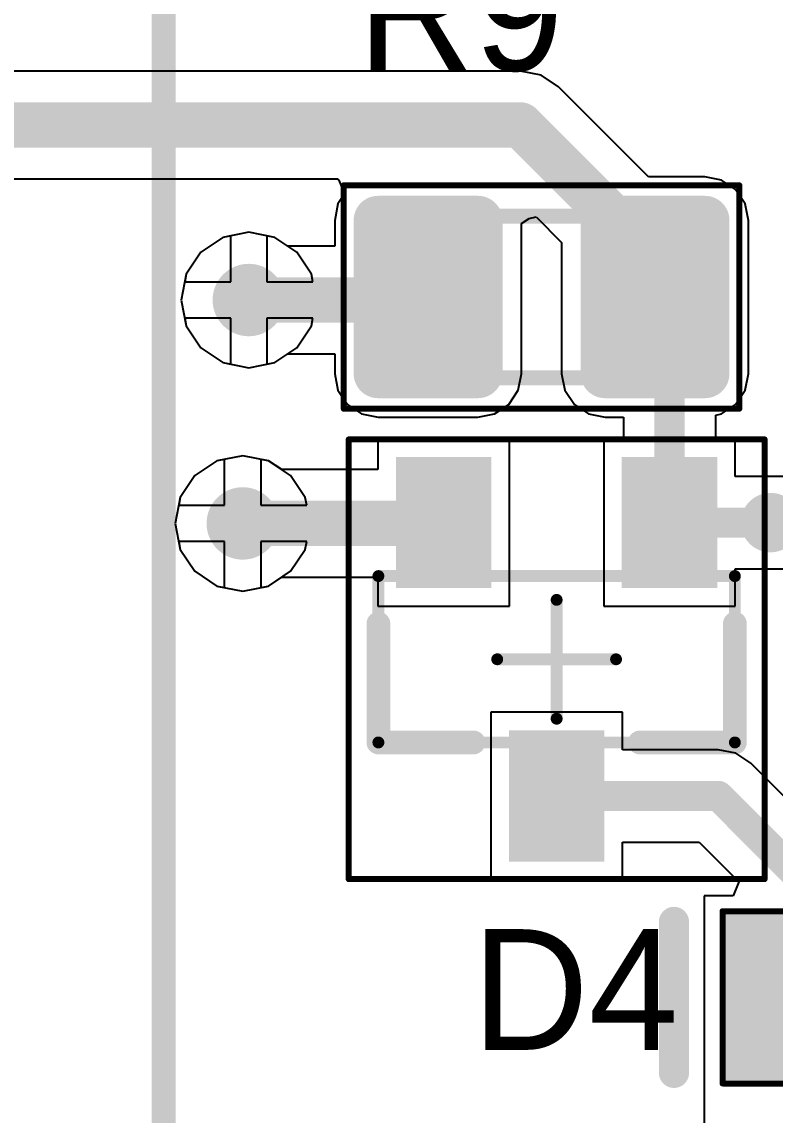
# Model space of a CAD drawing. Header units: millimetres. Extents: x 0 to 3.1, y 0 to 2.57.
# Drawn here: x 0.7738 to 1.0234, y 1.2864 to 1.6485 of the extents above; entities that cross this region are included whole.
import ezdxf

# ---------------------------------------------------------------- set-up
doc = ezdxf.new("R2010")
doc.units = ezdxf.units.MM
doc.header["$MEASUREMENT"] = 0
for name, color, linetype in [('BottomLayer', 5, 'Continuous'), ('Mechanical13', 56, 'Continuous'), ('Mechanical15', 56, 'Continuous'), ('Mechanical4', 56, 'Continuous'), ('MultiLayer', 9, 'Continuous'), ('TopLayer', 1, 'Continuous'), ('TopOverlay', 2, 'Continuous'), ('TopPaste', 8, 'Continuous'), ('TopSolder', 216, 'Continuous'), ('ViaHoleLayer', 16, 'Continuous')]:
    doc.layers.add(name, color=color, linetype=linetype)

# ---------------------------------------------------------------- blocks, each defined once
blk = doc.blocks.new('RESC2012X60N_8')
at = {"layer": 'Mechanical15', "const_width": 0.00197}
for points in [[(-0.06555, 0.03701), (0.06555, 0.03701)], [(-0.06555, -0.03701), (-0.06555, 0.03701)], [(0.06555, -0.03701), (0.06555, 0.03701)], [(-0.06555, -0.03701), (0.06555, -0.03701)]]:
    blk.add_lwpolyline(points, dxfattribs=at)
at = {"layer": 'Mechanical15', "const_width": 0.000984}
for points in [[(-0.06604, 0.03701, 1), (-0.06506, 0.03701, 1)], [(-0.06604, 0.03701, 1), (-0.06506, 0.03701, 1)], [(0.06506, 0.03701, 1), (0.06604, 0.03701, 1)], [(0.06506, 0.03701, 1), (0.06604, 0.03701, 1)], [(-0.06604, -0.03701, 1), (-0.06506, -0.03701, 1)], [(-0.06604, -0.03701, 1), (-0.06506, -0.03701, 1)], [(0.06506, -0.03701, 1), (0.06604, -0.03701, 1)], [(0.06506, -0.03701, 1), (0.06604, -0.03701, 1)]]:
    blk.add_lwpolyline(points, format="xyb", close=True, dxfattribs=at)
at = {"layer": 'Mechanical4', "const_width": 0.005}
for points in [[(-0.04134, 0.02677), (0.04134, 0.02677)], [(-0.04134, -0.02677), (-0.04134, 0.02677)], [(-0.04134, 0.02677), (0.04134, 0.02677)], [(-0.04134, -0.02677), (-0.04134, 0.02677)], [(0.04134, -0.02677), (0.04134, 0.02677)], [(0.04134, -0.02677), (0.04134, 0.02677)], [(-0.04134, -0.02677), (0.04134, -0.02677)], [(-0.04134, -0.02677), (0.04134, -0.02677)]]:
    blk.add_lwpolyline(points, dxfattribs=at)
at = {"layer": 'Mechanical4', "const_width": 0.0025}
for points in [[(-0.04259, 0.02677, 1), (-0.04009, 0.02677, 1)], [(-0.04259, 0.02677, 1), (-0.04009, 0.02677, 1)], [(-0.04259, 0.02677, 1), (-0.04009, 0.02677, 1)], [(-0.04259, 0.02677, 1), (-0.04009, 0.02677, 1)], [(0.04009, 0.02677, 1), (0.04259, 0.02677, 1)], [(0.04009, 0.02677, 1), (0.04259, 0.02677, 1)], [(0.04009, 0.02677, 1), (0.04259, 0.02677, 1)], [(0.04009, 0.02677, 1), (0.04259, 0.02677, 1)], [(-0.04259, -0.02677, 1), (-0.04009, -0.02677, 1)], [(-0.04259, -0.02677, 1), (-0.04009, -0.02677, 1)], [(-0.04259, -0.02677, 1), (-0.04009, -0.02677, 1)], [(-0.04259, -0.02677, 1), (-0.04009, -0.02677, 1)], [(0.04009, -0.02677, 1), (0.04259, -0.02677, 1)], [(0.04009, -0.02677, 1), (0.04259, -0.02677, 1)], [(0.04009, -0.02677, 1), (0.04259, -0.02677, 1)], [(0.04009, -0.02677, 1), (0.04259, -0.02677, 1)]]:
    blk.add_lwpolyline(points, format="xyb", close=True, dxfattribs=at)
at = {"layer": 'TopLayer', "const_width": 0.00413}
for points in [[(-0.0562, 0.02539, 1), (-0.05207, 0.02539, 1)], [(-0.02313, 0.02539, 1), (-0.019, 0.02539, 1)], [(0.019, 0.02539, 1), (0.02313, 0.02539, 1)], [(0.05207, 0.02539, 1), (0.0562, 0.02539, 1)], [(-0.0562, -0.02539, 1), (-0.05207, -0.02539, 1)], [(-0.02313, -0.02539, 1), (-0.019, -0.02539, 1)], [(0.019, -0.02539, 1), (0.02313, -0.02539, 1)], [(0.05207, -0.02539, 1), (0.0562, -0.02539, 1)]]:
    blk.add_lwpolyline(points, format="xyb", close=True, dxfattribs=at)
at = {"layer": 'TopLayer'}
for points in [[(-0.05413, -0.02953), (-0.02106, -0.02953), (-0.05413, 0.02953), (-0.02106, 0.02953)], [(0.02106, -0.02953), (0.05413, -0.02953), (0.02106, 0.02953), (0.05413, 0.02953)], [(-0.05827, -0.02539), (-0.01693, -0.02539), (-0.05827, 0.02539), (-0.01693, 0.02539)], [(0.01693, -0.02539), (0.05827, -0.02539), (0.01693, 0.02539), (0.05827, 0.02539)]]:
    blk.add_solid(points, dxfattribs=at)
at = {"layer": 'TopOverlay', "const_width": 0.005}
for points in [[(-0.00669, 0.02677), (0.00669, 0.02677)], [(-0.00669, -0.02677), (0.00669, -0.02677)]]:
    blk.add_lwpolyline(points, dxfattribs=at)
at = {"layer": 'TopOverlay', "const_width": 0.0025}
for points in [[(-0.00794, 0.02677, 1), (-0.00544, 0.02677, 1)], [(0.00544, 0.02677, 1), (0.00794, 0.02677, 1)], [(-0.00794, -0.02677, 1), (-0.00544, -0.02677, 1)], [(0.00544, -0.02677, 1), (0.00794, -0.02677, 1)]]:
    blk.add_lwpolyline(points, format="xyb", close=True, dxfattribs=at)
at = {"layer": 'TopPaste', "const_width": 0.00413}
for points in [[(-0.0562, 0.02539, 1), (-0.05207, 0.02539, 1)], [(-0.02313, 0.02539, 1), (-0.019, 0.02539, 1)], [(0.019, 0.02539, 1), (0.02313, 0.02539, 1)], [(0.05207, 0.02539, 1), (0.0562, 0.02539, 1)], [(-0.0562, -0.02539, 1), (-0.05207, -0.02539, 1)], [(-0.02313, -0.02539, 1), (-0.019, -0.02539, 1)], [(0.019, -0.02539, 1), (0.02313, -0.02539, 1)], [(0.05207, -0.02539, 1), (0.0562, -0.02539, 1)]]:
    blk.add_lwpolyline(points, format="xyb", close=True, dxfattribs=at)
at = {"layer": 'TopPaste'}
for points in [[(-0.05413, -0.02953), (-0.02106, -0.02953), (-0.05413, 0.02953), (-0.02106, 0.02953)], [(0.02106, -0.02953), (0.05413, -0.02953), (0.02106, 0.02953), (0.05413, 0.02953)], [(-0.05827, -0.02539), (-0.01693, -0.02539), (-0.05827, 0.02539), (-0.01693, 0.02539)], [(0.01693, -0.02539), (0.05827, -0.02539), (0.01693, 0.02539), (0.05827, 0.02539)]]:
    blk.add_solid(points, dxfattribs=at)
at = {"layer": 'TopSolder', "const_width": 0.00813}
for points in [[(-0.0582, 0.02539, 1), (-0.05007, 0.02539, 1)], [(-0.02513, 0.02539, 1), (-0.017, 0.02539, 1)], [(0.017, 0.02539, 1), (0.02513, 0.02539, 1)], [(0.05007, 0.02539, 1), (0.0582, 0.02539, 1)], [(-0.0582, -0.02539, 1), (-0.05007, -0.02539, 1)], [(-0.02513, -0.02539, 1), (-0.017, -0.02539, 1)], [(0.017, -0.02539, 1), (0.02513, -0.02539, 1)], [(0.05007, -0.02539, 1), (0.0582, -0.02539, 1)]]:
    blk.add_lwpolyline(points, format="xyb", close=True, dxfattribs=at)
at = {"layer": 'TopSolder'}
for points in [[(-0.05413, -0.03353), (-0.02106, -0.03353), (-0.05413, 0.03353), (-0.02106, 0.03353)], [(0.02106, -0.03353), (0.05413, -0.03353), (0.02106, 0.03353), (0.05413, 0.03353)], [(-0.06227, -0.02539), (-0.01293, -0.02539), (-0.06227, 0.02539), (-0.01293, 0.02539)], [(0.01293, -0.02539), (0.06227, -0.02539), (0.01293, 0.02539), (0.06227, 0.02539)]]:
    blk.add_solid(points, dxfattribs=at)
blk = doc.blocks.new('SOT23_3_31')
at = {"layer": 'Mechanical13', "const_width": 0.00394}
for points in [[(-0.02756, -0.05906), (-0.02756, 0.05906)], [(0.02756, 0.05906), (-0.02756, 0.05906)], [(0.02756, -0.05906), (0.02756, 0.05906)], [(0.02756, -0.05906), (-0.02756, -0.05906)]]:
    blk.add_lwpolyline(points, dxfattribs=at)
at = {"layer": 'Mechanical13', "const_width": 0.00197}
for points in [[(-0.02854, 0.05906, 1), (-0.02657, 0.05906, 1)], [(-0.02854, 0.05906, 1), (-0.02657, 0.05906, 1)], [(0.02657, 0.05906, 1), (0.02854, 0.05906, 1)], [(0.02657, 0.05906, 1), (0.02854, 0.05906, 1)], [(-0.02854, -0.05906, 1), (-0.02657, -0.05906, 1)], [(-0.02854, -0.05906, 1), (-0.02657, -0.05906, 1)], [(0.02657, -0.05906, 1), (0.02854, -0.05906, 1)], [(0.02657, -0.05906, 1), (0.02854, -0.05906, 1)]]:
    blk.add_lwpolyline(points, format="xyb", close=True, dxfattribs=at)
at = {"layer": 'Mechanical15'}
for points, const_width in [([(-0.07283, -0.0689), (-0.07283, 0.0689)], 0.00197), ([(0.07283, 0.0689), (-0.07283, 0.0689)], 0.00197), ([(0.07283, -0.0689), (0.07283, 0.0689)], 0.00197), ([(0, -0.01969), (0, 0.01969)], 0.00394), ([(0.01969, 0), (-0.01969, 0)], 0.00394), ([(0.07283, -0.0689), (-0.07283, -0.0689)], 0.00197)]:
    blk.add_lwpolyline(points, dxfattribs=dict(at, const_width=const_width))
for points, const_width in [([(-0.07333, 0.0689, 1), (-0.07234, 0.0689, 1)], 0.000984), ([(-0.07333, 0.0689, 1), (-0.07234, 0.0689, 1)], 0.000984), ([(0.07234, 0.0689, 1), (0.07333, 0.0689, 1)], 0.000984), ([(0.07234, 0.0689, 1), (0.07333, 0.0689, 1)], 0.000984), ([(-0.00098, 0.01969, 1), (0.00098, 0.01969, 1)], 0.00197), ([(-0.02067, 0, 1), (-0.0187, 0, 1)], 0.00197), ([(0.0187, 0, 1), (0.02067, 0, 1)], 0.00197), ([(-0.00098, -0.01969, 1), (0.00098, -0.01969, 1)], 0.00197), ([(-0.07333, -0.0689, 1), (-0.07234, -0.0689, 1)], 0.000984), ([(-0.07333, -0.0689, 1), (-0.07234, -0.0689, 1)], 0.000984), ([(0.07234, -0.0689, 1), (0.07333, -0.0689, 1)], 0.000984), ([(0.07234, -0.0689, 1), (0.07333, -0.0689, 1)], 0.000984)]:
    blk.add_lwpolyline(points, format="xyb", close=True, dxfattribs=dict(at, const_width=const_width))
at = {"layer": 'TopLayer'}
for points in [[(-0.02756, 0.02559), (-0.02756, 0.04921), (-0.06299, 0.02559), (-0.06299, 0.04921)], [(0.06299, -0.01181), (0.06299, 0.01181), (0.02756, -0.01181), (0.02756, 0.01181)], [(-0.02756, -0.04921), (-0.02756, -0.02559), (-0.06299, -0.04921), (-0.06299, -0.02559)]]:
    blk.add_solid(points, dxfattribs=at)
at = {"layer": 'TopOverlay'}
for points, const_width in [([(-0.04035, 0.07087, 1), (-0.0502, 0.07087, 1)], 0.00984), ([(-0.05266, 0.07087, 1), (-0.04774, 0.07087, 1)], 0.00492), ([(-0.04281, 0.07087, 1), (-0.03789, 0.07087, 1)], 0.00492), ([(-0.01378, 0.05906, 1), (-0.00984, 0.05906, 1)], 0.00394), ([(0.02559, 0.05906, 1), (0.02953, 0.05906, 1)], 0.00394), ([(0.02559, 0.05906, 1), (0.02953, 0.05906, 1)], 0.00394), ([(0.02559, 0.02756, 1), (0.02953, 0.02756, 1)], 0.00394), ([(0.02559, -0.02756, 1), (0.02953, -0.02756, 1)], 0.00394), ([(-0.01378, -0.05906, 1), (-0.00984, -0.05906, 1)], 0.00394), ([(0.02559, -0.05906, 1), (0.02953, -0.05906, 1)], 0.00394), ([(0.02559, -0.05906, 1), (0.02953, -0.05906, 1)], 0.00394)]:
    blk.add_lwpolyline(points, format="xyb", close=True, dxfattribs=dict(at, const_width=const_width))
at = {"layer": 'TopOverlay', "const_width": 0.00787}
for points in [[(0.02756, 0.05906), (-0.01181, 0.05906)], [(0.02756, 0.02756), (0.02756, 0.05906)], [(0.02756, -0.05906), (0.02756, -0.02756)], [(0.02756, -0.05906), (-0.01181, -0.05906)]]:
    blk.add_lwpolyline(points, dxfattribs=at)
at = {"layer": 'TopPaste'}
for points in [[(-0.02756, 0.02559), (-0.02756, 0.04921), (-0.06299, 0.02559), (-0.06299, 0.04921)], [(0.06299, -0.01181), (0.06299, 0.01181), (0.02756, -0.01181), (0.02756, 0.01181)], [(-0.02756, -0.04921), (-0.02756, -0.02559), (-0.06299, -0.04921), (-0.06299, -0.02559)]]:
    blk.add_solid(points, dxfattribs=at)
at = {"layer": 'TopSolder'}
for points in [[(-0.02356, 0.02159), (-0.02356, 0.05321), (-0.06699, 0.02159), (-0.06699, 0.05321)], [(0.06699, -0.01581), (0.06699, 0.01581), (0.02356, -0.01581), (0.02356, 0.01581)], [(-0.02356, -0.05321), (-0.02356, -0.02159), (-0.06699, -0.05321), (-0.06699, -0.02159)]]:
    blk.add_solid(points, dxfattribs=at)
blk = doc.blocks.new('OSTYK51106030_33')
at = {"layer": 'TopOverlay', "const_width": 0.00787}
blk.add_lwpolyline([(1.8878, 0.3248), (-0.4311, 0.3248)], dxfattribs=at)
blk = doc.blocks.new('LED_0805_LINE_40')
at = {"layer": 'Mechanical13', "const_width": 0.00394}
for points in [[(0.03937, 0.02461), (-0.03937, 0.02461)], [(-0.03937, 0.02461), (-0.03937, -0.0246)], [(-0.02756, 0.02461), (-0.02756, -0.02461)], [(0.02756, 0.02461), (0.02756, -0.02461)], [(0.03937, 0.02461), (0.03937, -0.0246)], [(0.03937, -0.0246), (-0.03937, -0.0246)]]:
    blk.add_lwpolyline(points, dxfattribs=at)
at = {"layer": 'Mechanical13', "const_width": 0.00197}
for points in [[(-0.04035, 0.02461, 1), (-0.03839, 0.02461, 1)], [(-0.04035, 0.02461, 1), (-0.03839, 0.02461, 1)], [(-0.02854, 0.02461, 1), (-0.02657, 0.02461, 1)], [(0.02657, 0.02461, 1), (0.02854, 0.02461, 1)], [(0.03839, 0.02461, 1), (0.04035, 0.02461, 1)], [(0.03839, 0.02461, 1), (0.04035, 0.02461, 1)], [(-0.04035, -0.0246, 1), (-0.03839, -0.0246, 1)], [(-0.04035, -0.0246, 1), (-0.03839, -0.0246, 1)], [(-0.02854, -0.02461, 1), (-0.02657, -0.02461, 1)], [(0.02657, -0.02461, 1), (0.02854, -0.02461, 1)], [(0.03839, -0.0246, 1), (0.04035, -0.0246, 1)], [(0.03839, -0.0246, 1), (0.04035, -0.0246, 1)]]:
    blk.add_lwpolyline(points, format="xyb", close=True, dxfattribs=at)
at = {"layer": 'Mechanical15'}
for points, const_width in [([(0.0689, 0.02854), (-0.0689, 0.02854)], 0.00197), ([(-0.0689, 0.02854), (-0.0689, -0.02854)], 0.00197), ([(0.0689, 0.02854), (0.0689, -0.02854)], 0.00197), ([(0, 0.01969), (0, -0.01969)], 0.00394), ([(0.01969, 0), (-0.01969, 0)], 0.00394), ([(0.0689, -0.02854), (-0.0689, -0.02854)], 0.00197)]:
    blk.add_lwpolyline(points, dxfattribs=dict(at, const_width=const_width))
for points, const_width in [([(-0.06939, 0.02854, 1), (-0.06841, 0.02854, 1)], 0.000984), ([(-0.06939, 0.02854, 1), (-0.06841, 0.02854, 1)], 0.000984), ([(0.06841, 0.02854, 1), (0.06939, 0.02854, 1)], 0.000984), ([(0.06841, 0.02854, 1), (0.06939, 0.02854, 1)], 0.000984), ([(-0.00098, 0.01969, 1), (0.00098, 0.01969, 1)], 0.00197), ([(-0.02067, 0, 1), (-0.0187, 0, 1)], 0.00197), ([(0.0187, 0, 1), (0.02067, 0, 1)], 0.00197), ([(-0.00098, -0.01969, 1), (0.00098, -0.01969, 1)], 0.00197), ([(-0.06939, -0.02854, 1), (-0.06841, -0.02854, 1)], 0.000984), ([(-0.06939, -0.02854, 1), (-0.06841, -0.02854, 1)], 0.000984), ([(0.06841, -0.02854, 1), (0.06939, -0.02854, 1)], 0.000984), ([(0.06841, -0.02854, 1), (0.06939, -0.02854, 1)], 0.000984)]:
    blk.add_lwpolyline(points, format="xyb", close=True, dxfattribs=dict(at, const_width=const_width))
at = {"layer": 'TopLayer'}
for points in [[(-0.06496, -0.02362), (-0.01772, -0.02362), (-0.06496, 0.02362), (-0.01772, 0.02362)], [(0.06496, 0.02362), (0.01772, 0.02362), (0.06496, -0.02362), (0.01772, -0.02362)]]:
    blk.add_solid(points, dxfattribs=at)
at = {"layer": 'TopOverlay'}
for points, const_width in [([(0.085, 0.025), (0.085, -0.025)], 0.01), ([(0.00201, 0.02461), (-0.00201, 0.02461)], 0.00787), ([(0.00201, -0.02461), (-0.00201, -0.02461)], 0.00787)]:
    blk.add_lwpolyline(points, dxfattribs=dict(at, const_width=const_width))
for points, const_width in [([(0.0825, 0.025, 1), (0.0875, 0.025, 1)], 0.005), ([(-0.00398, 0.02461, 1), (-0.00004, 0.02461, 1)], 0.00394), ([(0.00004, 0.02461, 1), (0.00398, 0.02461, 1)], 0.00394), ([(-0.00398, -0.02461, 1), (-0.00004, -0.02461, 1)], 0.00394), ([(0.00004, -0.02461, 1), (0.00398, -0.02461, 1)], 0.00394), ([(0.0825, -0.025, 1), (0.0875, -0.025, 1)], 0.005)]:
    blk.add_lwpolyline(points, format="xyb", close=True, dxfattribs=dict(at, const_width=const_width))
at = {"layer": 'TopPaste'}
for points in [[(-0.06496, -0.02362), (-0.01772, -0.02362), (-0.06496, 0.02362), (-0.01772, 0.02362)], [(0.06496, 0.02362), (0.01772, 0.02362), (0.06496, -0.02362), (0.01772, -0.02362)]]:
    blk.add_solid(points, dxfattribs=at)
at = {"layer": 'TopSolder'}
for points in [[(-0.06896, -0.02762), (-0.01372, -0.02762), (-0.06896, 0.02762), (-0.01372, 0.02762)], [(0.06896, 0.02762), (0.01372, 0.02762), (0.06896, -0.02762), (0.01372, -0.02762)]]:
    blk.add_solid(points, dxfattribs=at)

msp = doc.modelspace()

# ---------------------------------------------------------------- linework, layer by layer
at = {"layer": 'BottomLayer'}
for p, q in [((0.84042, 1.57711), (0.83314, 1.57225)), ((0.843, 1.57762), (0.84042, 1.57711)), ((0.843, 1.56239), (0.843, 1.57762)), ((0.85758, 1.57711), (0.855, 1.57762)), ((0.855, 1.57762), (0.855, 1.56239)), ((0.86486, 1.57225), (0.85758, 1.57711)), ((0.83314, 1.57225), (0.82828, 1.56497)), ((0.86972, 1.56497), (0.86486, 1.57225)), ((0.82828, 1.56497), (0.82776, 1.56239)), ((0.87024, 1.56239), (0.86972, 1.56497)), ((0.82776, 1.56239), (0.843, 1.56239)), ((0.855, 1.56239), (0.87024, 1.56239)), ((0.843, 1.55039), (0.82776, 1.55039)), ((0.82776, 1.55039), (0.82828, 1.5478)), ((0.843, 1.53515), (0.843, 1.55039)), ((0.87024, 1.55039), (0.855, 1.55039)), ((0.855, 1.55039), (0.855, 1.53515)), ((0.86972, 1.5478), (0.87024, 1.55039)), ((0.82828, 1.5478), (0.83314, 1.54052)), ((0.86486, 1.54052), (0.86972, 1.5478)), ((0.83314, 1.54052), (0.84042, 1.53566)), ((0.85758, 1.53566), (0.86486, 1.54052)), ((0.84042, 1.53566), (0.843, 1.53515)), ((0.855, 1.53515), (0.85758, 1.53566)), ((0.83842, 1.50311), (0.83114, 1.49825)), ((0.841, 1.50362), (0.83842, 1.50311)), ((0.841, 1.48839), (0.841, 1.50362)), ((0.85558, 1.50311), (0.853, 1.50362)), ((0.853, 1.50362), (0.853, 1.48839)), ((0.86286, 1.49825), (0.85558, 1.50311)), ((0.83114, 1.49825), (0.82628, 1.49097)), ((0.86772, 1.49097), (0.86286, 1.49825)), ((0.82628, 1.49097), (0.82576, 1.48839)), ((0.86824, 1.48839), (0.86772, 1.49097)), ((0.82576, 1.48839), (0.841, 1.48839)), ((0.853, 1.48839), (0.86824, 1.48839)), ((0.841, 1.47639), (0.82576, 1.47639)), ((0.82576, 1.47639), (0.82628, 1.4738)), ((0.841, 1.46115), (0.841, 1.47639)), ((0.86824, 1.47639), (0.853, 1.47639)), ((0.853, 1.47639), (0.853, 1.46115)), ((0.86772, 1.4738), (0.86824, 1.47639)), ((0.82628, 1.4738), (0.83114, 1.46652)), ((0.86286, 1.46652), (0.86772, 1.4738)), ((0.83114, 1.46652), (0.83842, 1.46166)), ((0.85558, 1.46166), (0.86286, 1.46652)), ((0.83842, 1.46166), (0.841, 1.46115)), ((0.853, 1.46115), (0.85558, 1.46166))]:
    msp.add_line(p, q, dxfattribs=at)
at = {"layer": 'BottomLayer', "const_width": 0.012}
for points in [[(0.843, 1.55639, 1), (0.855, 1.55639, 1)], [(0.841, 1.48239, 1), (0.853, 1.48239, 1)]]:
    msp.add_lwpolyline(points, format="xyb", close=True, dxfattribs=at)
at = {"layer": 'MultiLayer', "const_width": 0.012}
for points in [[(0.843, 1.55639, 1), (0.855, 1.55639, 1)], [(0.841, 1.48239, 1), (0.853, 1.48239, 1)]]:
    msp.add_lwpolyline(points, format="xyb", close=True, dxfattribs=at)
at = {"layer": 'TopLayer'}
for p, q in [((0.939, 1.63223), (0.67639, 1.63223)), ((0.94583, 1.63087), (0.939, 1.63223)), ((0.95162, 1.627), (0.94583, 1.63087)), ((0.98143, 1.59719), (0.95162, 1.627)), ((1.00013, 1.59719), (0.98143, 1.59719)), ((1.00565, 1.59609), (1.00013, 1.59719)), ((0.68378, 1.59654), (0.87851, 1.59654)), ((0.87851, 1.59654), (0.87888, 1.59613)), ((0.87888, 1.59613), (0.88072, 1.59154)), ((1.01032, 1.59297), (1.00565, 1.59609)), ((0.88072, 1.59154), (0.87855, 1.58829)), ((1.01345, 1.58829), (1.01032, 1.59297)), ((0.87855, 1.58829), (0.87746, 1.58278)), ((1.01454, 1.58278), (1.01345, 1.58829)), ((0.87746, 1.58278), (0.87746, 1.57423)), ((0.93935, 1.58173), (0.94186, 1.58338)), ((0.94186, 1.58338), (0.94422, 1.58394)), ((0.94422, 1.58394), (0.95265, 1.5755)), ((1.01454, 1.53199), (1.01454, 1.58278)), ((0.93935, 1.53199), (0.93935, 1.58173)), ((0.84042, 1.57711), (0.83314, 1.57225)), ((0.849, 1.57882), (0.84042, 1.57711)), ((0.85758, 1.57711), (0.849, 1.57882)), ((0.8619, 1.57423), (0.85758, 1.57711)), ((0.95265, 1.5755), (0.95265, 1.53199)), ((0.83314, 1.57225), (0.82828, 1.56497)), ((0.87746, 1.57423), (0.8619, 1.57423)), ((0.82828, 1.56497), (0.82657, 1.55639)), ((0.82657, 1.55639), (0.82828, 1.5478)), ((0.82828, 1.5478), (0.83314, 1.54052)), ((0.83314, 1.54052), (0.84042, 1.53566)), ((0.84042, 1.53566), (0.849, 1.53395)), ((0.849, 1.53395), (0.85758, 1.53566)), ((0.85758, 1.53566), (0.8619, 1.53854)), ((0.8619, 1.53854), (0.87746, 1.53854)), ((0.87746, 1.53854), (0.87746, 1.53199)), ((0.87746, 1.53199), (0.87855, 1.52648)), ((0.93825, 1.52648), (0.93935, 1.53199)), ((0.95265, 1.53199), (0.95375, 1.52648)), ((1.01345, 1.52648), (1.01454, 1.53199)), ((0.87855, 1.52648), (0.88168, 1.5218)), ((0.93513, 1.5218), (0.93825, 1.52648)), ((0.95375, 1.52648), (0.95687, 1.5218)), ((1.01032, 1.5218), (1.01345, 1.52648)), ((0.88168, 1.5218), (0.88635, 1.51868)), ((0.93045, 1.51868), (0.93513, 1.5218)), ((0.95687, 1.5218), (0.96155, 1.51868)), ((1.00565, 1.51868), (1.01032, 1.5218)), ((0.88635, 1.51868), (0.89187, 1.51758)), ((0.89187, 1.51758), (0.92494, 1.51758)), ((0.92494, 1.51758), (0.93045, 1.51868)), ((0.96155, 1.51868), (0.96706, 1.51758)), ((0.96706, 1.51758), (0.97311, 1.51758)), ((0.97311, 1.51758), (0.97311, 1.51038)), ((1.0037, 1.51829), (1.00565, 1.51868)), ((1.0037, 1.51038), (1.0037, 1.51829)), ((0.93541, 1.51038), (0.89179, 1.51038)), ((0.89179, 1.51038), (0.89179, 1.50023)), ((0.93541, 1.45494), (0.93541, 1.51038)), ((0.97311, 1.51038), (0.96659, 1.51038)), ((0.96659, 1.51038), (0.96659, 1.45494)), ((1.01021, 1.51038), (1.0037, 1.51038)), ((1.01021, 1.49796), (1.01021, 1.51038)), ((0.83842, 1.50311), (0.83114, 1.49825)), ((0.847, 1.50482), (0.83842, 1.50311)), ((0.85558, 1.50311), (0.847, 1.50482)), ((0.8599, 1.50023), (0.85558, 1.50311)), ((0.89179, 1.50023), (0.8599, 1.50023)), ((0.83114, 1.49825), (0.82628, 1.49097)), ((1.11227, 1.49796), (1.01021, 1.49796)), ((0.82628, 1.49097), (0.82457, 1.48239)), ((0.82457, 1.48239), (0.82628, 1.4738)), ((0.82628, 1.4738), (0.83114, 1.46652)), ((1.01021, 1.45494), (1.01021, 1.46737)), ((1.01021, 1.46737), (1.11119, 1.46737)), ((0.83114, 1.46652), (0.83842, 1.46166)), ((0.85558, 1.46166), (0.8599, 1.46454)), ((0.8599, 1.46454), (0.89179, 1.46454)), ((0.89179, 1.46454), (0.89179, 1.45494)), ((0.83842, 1.46166), (0.847, 1.45995)), ((0.847, 1.45995), (0.85558, 1.46166)), ((0.89179, 1.45494), (0.93541, 1.45494)), ((0.96659, 1.45494), (1.01021, 1.45494)), ((0.97281, 1.41983), (0.92919, 1.41983)), ((0.92919, 1.41983), (0.92919, 1.36439)), ((0.97281, 1.4074), (0.97281, 1.41983)), ((1.00457, 1.4074), (0.97281, 1.4074)), ((1.01042, 1.40624), (1.00457, 1.4074)), ((1.01538, 1.40292), (1.01042, 1.40624)), ((1.04436, 1.37395), (1.01538, 1.40292)), ((0.97281, 1.36439), (0.97281, 1.37682)), ((0.97281, 1.37682), (0.99823, 1.37682)), ((0.99823, 1.37682), (1.01142, 1.36363)), ((0.92919, 1.36439), (0.97281, 1.36439)), ((1.01142, 1.36363), (1.00951, 1.35901)), ((1.00951, 1.35901), (0.99992, 1.35901)), ((0.99992, 1.35901), (0.99992, 1.29401)), ((0.99992, 1.29401), (0.99992, 1.29039)), ((0.99992, 1.29039), (0.99992, 1.28676)), ((0.99992, 1.28676), (0.99992, 1.22176))]:
    msp.add_line(p, q, dxfattribs=at)
for points, const_width in [([(0.67639, 1.61439), (0.939, 1.61439)], 0.015), ([(0.939, 1.61439), (0.9836, 1.56979)], 0.015), ([(0.9836, 1.55739), (0.9836, 1.56979)], 0.01), ([(0.849, 1.55639), (0.9074, 1.55639)], 0.015), ([(0.9074, 1.55639), (0.9084, 1.55739)], 0.01), ([(0.9836, 1.54739), (0.9836, 1.55739)], 0.01), ([(0.9884, 1.48266), (0.9884, 1.54719)], 0.01), ([(0.847, 1.48239), (0.91332, 1.48239)], 0.015), ([(0.91332, 1.48239), (0.9136, 1.48266)], 0.01), ([(0.9884, 1.48266), (1.16974, 1.48266)], 0.01), ([(0.951, 1.39211), (1.00457, 1.39211)], 0.01), ([(1.00457, 1.39211), (1.03354, 1.36314)], 0.01)]:
    msp.add_lwpolyline(points, dxfattribs=dict(at, const_width=const_width))
for points, const_width in [([(0.93525, 1.61439, 1), (0.94275, 1.61439, 1)], 0.0075), ([(0.93525, 1.61439, 1), (0.94275, 1.61439, 1)], 0.0075), ([(0.97985, 1.56979, 1), (0.98735, 1.56979, 1)], 0.0075), ([(0.9811, 1.56979, 1), (0.9861, 1.56979, 1)], 0.005), ([(0.843, 1.55639, 1), (0.855, 1.55639, 1)], 0.012), ([(0.84525, 1.55639, 1), (0.85275, 1.55639, 1)], 0.0075), ([(0.90365, 1.55639, 1), (0.91115, 1.55639, 1)], 0.0075), ([(0.9049, 1.55639, 1), (0.9099, 1.55639, 1)], 0.005), ([(0.9059, 1.55739, 1), (0.9109, 1.55739, 1)], 0.005), ([(0.9811, 1.55739, 1), (0.9861, 1.55739, 1)], 0.005), ([(0.9811, 1.55739, 1), (0.9861, 1.55739, 1)], 0.005), ([(0.9811, 1.54739, 1), (0.9861, 1.54739, 1)], 0.005), ([(0.9859, 1.54719, 1), (0.9909, 1.54719, 1)], 0.005), ([(0.841, 1.48239, 1), (0.853, 1.48239, 1)], 0.012), ([(0.84325, 1.48239, 1), (0.85075, 1.48239, 1)], 0.0075), ([(0.90957, 1.48239, 1), (0.91707, 1.48239, 1)], 0.0075), ([(0.91082, 1.48239, 1), (0.91582, 1.48239, 1)], 0.005), ([(0.9111, 1.48266, 1), (0.9161, 1.48266, 1)], 0.005), ([(0.9859, 1.48266, 1), (0.9909, 1.48266, 1)], 0.005), ([(0.9859, 1.48266, 1), (0.9909, 1.48266, 1)], 0.005), ([(0.9485, 1.39211, 1), (0.9535, 1.39211, 1)], 0.005), ([(1.00207, 1.39211, 1), (1.00707, 1.39211, 1)], 0.005), ([(1.00207, 1.39211, 1), (1.00707, 1.39211, 1)], 0.005)]:
    msp.add_lwpolyline(points, format="xyb", close=True, dxfattribs=dict(at, const_width=const_width))
at = {"layer": 'ViaHoleLayer', "const_width": 0.006}
for points in [[(0.846, 1.55639, 1), (0.852, 1.55639, 1)], [(0.844, 1.48239, 1), (0.85, 1.48239, 1)]]:
    msp.add_lwpolyline(points, format="xyb", close=True, dxfattribs=at)

# ---------------------------------------------------------------- block references
for name, p, rotation in [('OSTYK51106030_33', (0.496, 2.01739), 270), ('SOT23_3_31', (0.951, 1.43739), 270), ('LED_0805_LINE_40', (1.07488, 1.32539), 180)]:
    msp.add_blockref(name, p, dxfattribs=dict(rotation=rotation))
msp.add_blockref('RESC2012X60N_8', (0.946, 1.55739))

# ---------------------------------------------------------------- texts
at = {"layer": 'TopOverlay'}
for s, p in [('R9', (0.885, 1.63239)), ('D4', (0.923, 1.308))]:
    msp.add_text(s, height=0.04, dxfattribs=at).set_placement(p)

doc.saveas('drawing.dxf')
